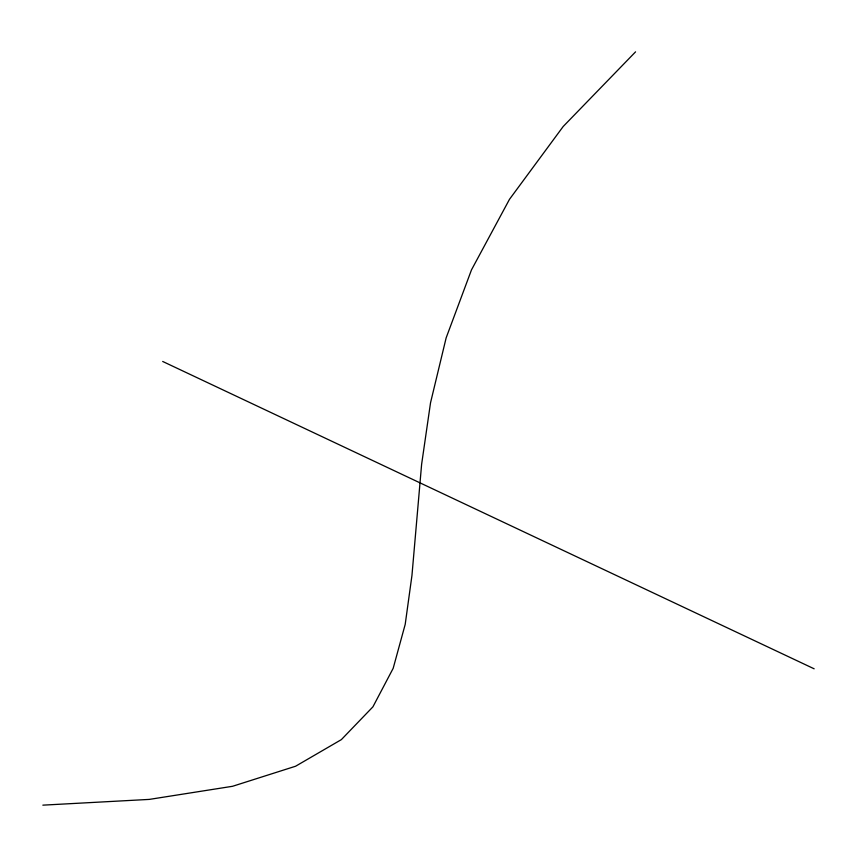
<?xml version="1.0" encoding="UTF-8"?>
<svg xmlns="http://www.w3.org/2000/svg" width="857" height="857" viewBox="0 0 857 857"><rect width="100%" height="100%" fill="white"/><g stroke="black" fill="none" stroke-linecap="round" stroke-linejoin="round"><path stroke-width="1.29" d="M635.562 51.849L563.188 126.504L509.487 199.317L471.479 269.891L446.154 337.84L430.535 402.769L421.623 464.28L411.949 575.476L405.2 624.389L393.181 668.31L372.902 706.854L341.365 739.623L295.59 766.233L232.568 786.287L149.322 799.399L42.85 805.152M162.691 361.461L814.15 668.803"/></g></svg>
